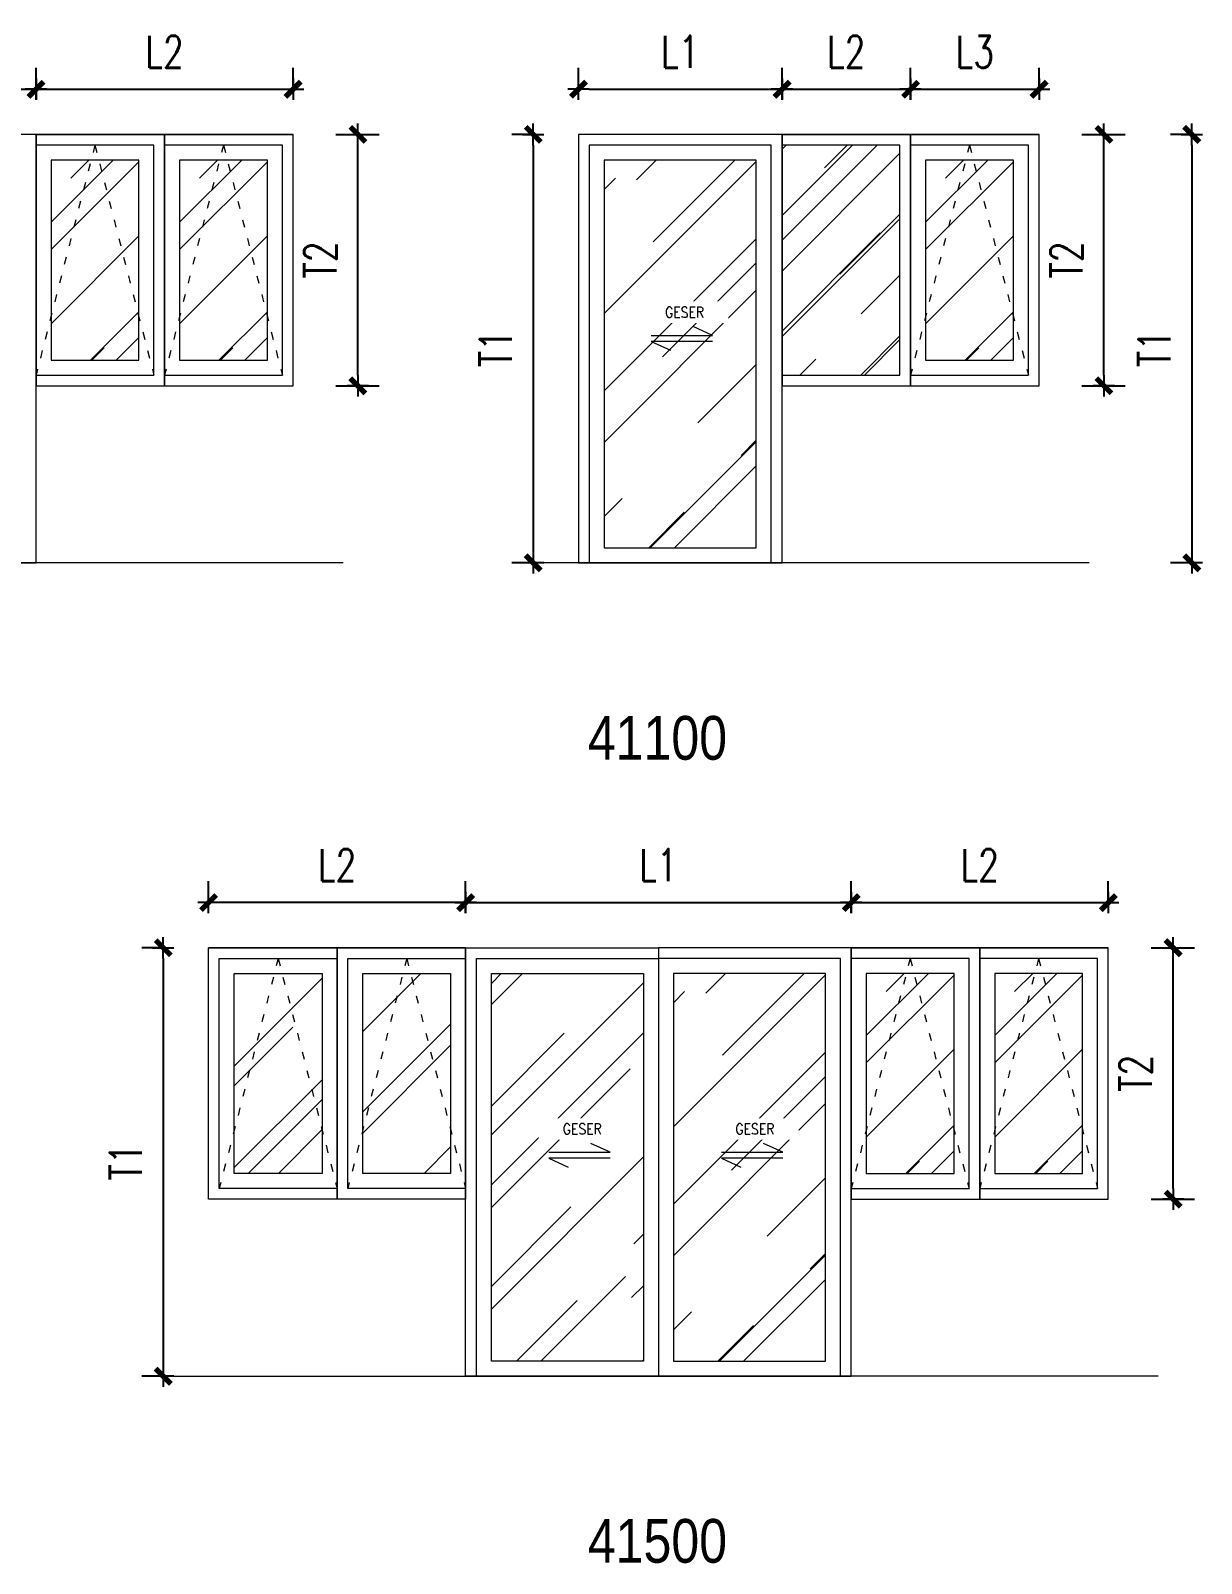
# Model space of a CAD drawing. Header units: centimetres. Extents: x 241563 to 294181, y -34797 to 61752.
# Drawn here: x 253467 to 258932, y -25203 to -18049 of the extents above; entities that cross this region are included whole.
import ezdxf

# ---------------------------------------------------------------- set-up
doc = ezdxf.new("R2010")
doc.units = ezdxf.units.CM
doc.header["$MEASUREMENT"] = 0
doc.linetypes.add('ACAD_ISO03W100', pattern=[30, 12, -18])
doc.layers.add('0.00', color=130, linetype='Continuous', lineweight=0)
doc.layers.add('0.09', color=30, linetype='Continuous', lineweight=9)
doc.styles.add('51DIM', font='SIMPLEX.shx', dxfattribs={"width": 0.85})
doc.styles.add('ISO', font='ARIALN.TTF')
doc.styles.add('TEXT', font='simplex.shx', dxfattribs={"width": 0.75})
doc.dimstyles.new('D100B', dxfattribs={"dimscale": 100, "dimtxt": 1.5, "dimasz": 0.5, "dimexe": 1, "dimexo": 2, "dimgap": 1, "dimtad": 1, "dimdec": 0, "dimzin": 0, "dimdsep": 46, "dimtxsty": 'TEXT', "dimblk1": 'tick', "dimblk2": 'tick', "dimsah": 1, "dimcen": 0, "dimclre": 15, "dimadec": 0, "dimazin": 0, "dimtfac": 1, "dimtdec": 0, "dimtix": 1, "dimtmove": 2, "dimatfit": 3, "dimldrblk": 'tick', "dimfxl": 1, "dimtolj": 1, "dimtzin": 0, "dimarcsym": 0})
pattern_1 = [(45, (2066.2, -41287.47), (424.2641, 1131.37085), [7500, -1000, 2500, -500]), (45, (2359.66, -40640.5), (-823.7794, 116.6726), [1500, -165, 3000, -375]), (45, (1942.46, -40810.18), (1601.59686, 2075.3584), [4000, -700, 2000, -500])]
pattern_2 = [(45, (2666.2, -41287.47), (424.2641, 1131.37085), [7500, -1000, 2500, -500]), (45, (2959.66, -40640.5), (-823.7794, 116.6726), [1500, -165, 3000, -375]), (45, (2542.46, -40810.18), (1601.59686, 2075.3584), [4000, -700, 2000, -500])]

# ---------------------------------------------------------------- blocks, each defined once
blk = doc.blocks.new('tick')
for p, q in [((-1, 0), (1, 0)), ((0, 1), (0, -1))]:
    blk.add_line(p, q)
at = {"const_width": 0.5}
blk.add_lwpolyline([(-0.71, -0.71), (0.71, 0.71)], dxfattribs=at)
blk = doc.blocks.new('*D414')
at = {"color": 15, "linetype": 'Continuous', "lineweight": -2, "ltscale": 2, "transparency": 16777216}
for p, q in [((252541.8, -18333.1), (252541.8, -18222.4)), ((253491.8, -18333.1), (253491.8, -18222.4))]:
    blk.add_line(p, q, dxfattribs=at)
at = {"color": 0, "linetype": 'Continuous', "lineweight": -2, "ltscale": 2, "transparency": 16777216}
blk.add_line((252591.8, -18322.4), (253441.8, -18322.4), dxfattribs=at)
at = {"layer": 'Defpoints', "color": 0, "linetype": 'Continuous', "ltscale": 2, "transparency": 16777216}
for p in [(253491.8, -18322.4), (252541.8, -18533.1), (253491.8, -18533.1)]:
    blk.add_point(p, dxfattribs=at)
at = {"color": 0, "linetype": 'Continuous', "lineweight": -2, "ltscale": 2, "transparency": 16777216, "xscale": 50, "yscale": 50, "zscale": 50, "rotation": 180}
blk.add_blockref('tick', (252541.8, -18322.4), dxfattribs=at)
at = {"color": 0, "linetype": 'Continuous', "lineweight": -2, "ltscale": 2, "transparency": 16777216, "xscale": 50, "yscale": 50, "zscale": 50}
blk.add_blockref('tick', (253491.8, -18322.4), dxfattribs=at)
at = {"color": 0, "linetype": 'Continuous', "ltscale": 2, "transparency": 16777216, "insert": (253016.8, -18147.4), "char_height": 150, "attachment_point": 5, "style": 'TEXT'}
blk.add_mtext('\\A1;L1', dxfattribs=at)
blk = doc.blocks.new('*D415')
at = {"color": 15, "linetype": 'Continuous', "lineweight": -2, "ltscale": 2, "transparency": 16777216}
for p, q in [((253491.8, -18333.1), (253491.8, -18222.4)), ((254691.8, -18333.1), (254691.8, -18222.4))]:
    blk.add_line(p, q, dxfattribs=at)
at = {"color": 0, "linetype": 'Continuous', "lineweight": -2, "ltscale": 2, "transparency": 16777216}
blk.add_line((253541.8, -18322.4), (254641.8, -18322.4), dxfattribs=at)
at = {"layer": 'Defpoints', "color": 0, "linetype": 'Continuous', "ltscale": 2, "transparency": 16777216}
for p in [(254691.8, -18322.4), (253491.8, -18533.1), (254691.8, -18533.1)]:
    blk.add_point(p, dxfattribs=at)
at = {"color": 0, "linetype": 'Continuous', "lineweight": -2, "ltscale": 2, "transparency": 16777216, "xscale": 50, "yscale": 50, "zscale": 50, "rotation": 180}
blk.add_blockref('tick', (253491.8, -18322.4), dxfattribs=at)
at = {"color": 0, "linetype": 'Continuous', "lineweight": -2, "ltscale": 2, "transparency": 16777216, "xscale": 50, "yscale": 50, "zscale": 50}
blk.add_blockref('tick', (254691.8, -18322.4), dxfattribs=at)
at = {"color": 0, "linetype": 'Continuous', "ltscale": 2, "transparency": 16777216, "insert": (254091.8, -18147.4), "char_height": 150, "attachment_point": 5, "style": 'TEXT'}
blk.add_mtext('\\A1;L2', dxfattribs=at)
blk = doc.blocks.new('*D417')
at = {"color": 15, "linetype": 'Continuous', "lineweight": -2, "ltscale": 2, "transparency": 16777216}
for p, q in [((254891.8, -18533.1), (255094.3, -18533.1)), ((254891.8, -19706.5), (255094.3, -19706.5))]:
    blk.add_line(p, q, dxfattribs=at)
at = {"color": 0, "linetype": 'Continuous', "lineweight": -2, "ltscale": 2, "transparency": 16777216}
blk.add_line((254994.3, -19656.5), (254994.3, -18583.1), dxfattribs=at)
at = {"layer": 'Defpoints', "color": 0, "linetype": 'Continuous', "ltscale": 2, "transparency": 16777216}
for p in [(254691.8, -18533.1), (254994.3, -18533.1), (254691.8, -19706.5)]:
    blk.add_point(p, dxfattribs=at)
at = {"color": 0, "linetype": 'Continuous', "lineweight": -2, "ltscale": 2, "transparency": 16777216, "xscale": 50, "yscale": 50, "zscale": 50}
for p, rotation in [((254994.3, -18533.1), 90), ((254994.3, -19706.5), 270)]:
    blk.add_blockref('tick', p, dxfattribs=dict(at, rotation=rotation))
at = {"color": 0, "linetype": 'Continuous', "ltscale": 2, "transparency": 16777216, "insert": (254819.3, -19119.8), "char_height": 150, "attachment_point": 5, "rotation": 90, "style": 'TEXT'}
blk.add_mtext('\\A1;T2', dxfattribs=at)
blk = doc.blocks.new('*D418')
at = {"color": 15, "linetype": 'Continuous', "lineweight": -2, "ltscale": 2, "transparency": 16777216}
for p, q in [((256024.4, -18333.1), (256024.4, -18222.4)), ((256974.4, -18333.1), (256974.4, -18222.4))]:
    blk.add_line(p, q, dxfattribs=at)
at = {"color": 0, "linetype": 'Continuous', "lineweight": -2, "ltscale": 2, "transparency": 16777216}
blk.add_line((256074.4, -18322.4), (256924.4, -18322.4), dxfattribs=at)
at = {"layer": 'Defpoints', "color": 0, "linetype": 'Continuous', "ltscale": 2, "transparency": 16777216}
for p in [(256974.4, -18322.4), (256024.4, -18533.1), (256974.4, -18533.1)]:
    blk.add_point(p, dxfattribs=at)
at = {"color": 0, "linetype": 'Continuous', "lineweight": -2, "ltscale": 2, "transparency": 16777216, "xscale": 50, "yscale": 50, "zscale": 50, "rotation": 180}
blk.add_blockref('tick', (256024.4, -18322.4), dxfattribs=at)
at = {"color": 0, "linetype": 'Continuous', "lineweight": -2, "ltscale": 2, "transparency": 16777216, "xscale": 50, "yscale": 50, "zscale": 50}
blk.add_blockref('tick', (256974.4, -18322.4), dxfattribs=at)
at = {"color": 0, "linetype": 'Continuous', "ltscale": 2, "transparency": 16777216, "insert": (256499.4, -18147.4), "char_height": 150, "attachment_point": 5, "style": 'TEXT'}
blk.add_mtext('\\A1;L1', dxfattribs=at)
blk = doc.blocks.new('*D419')
at = {"color": 15, "linetype": 'Continuous', "lineweight": -2, "ltscale": 2, "transparency": 16777216}
for p, q in [((256974.4, -18333.1), (256974.4, -18222.4)), ((257574.4, -18333.1), (257574.4, -18222.4))]:
    blk.add_line(p, q, dxfattribs=at)
at = {"color": 0, "linetype": 'Continuous', "lineweight": -2, "ltscale": 2, "transparency": 16777216}
blk.add_line((257024.4, -18322.4), (257524.4, -18322.4), dxfattribs=at)
at = {"layer": 'Defpoints', "color": 0, "linetype": 'Continuous', "ltscale": 2, "transparency": 16777216}
for p in [(257574.4, -18322.4), (256974.4, -18533.1), (257574.4, -18533.1)]:
    blk.add_point(p, dxfattribs=at)
at = {"color": 0, "linetype": 'Continuous', "lineweight": -2, "ltscale": 2, "transparency": 16777216, "xscale": 50, "yscale": 50, "zscale": 50, "rotation": 180}
blk.add_blockref('tick', (256974.4, -18322.4), dxfattribs=at)
at = {"color": 0, "linetype": 'Continuous', "lineweight": -2, "ltscale": 2, "transparency": 16777216, "xscale": 50, "yscale": 50, "zscale": 50}
blk.add_blockref('tick', (257574.4, -18322.4), dxfattribs=at)
at = {"color": 0, "linetype": 'Continuous', "ltscale": 2, "transparency": 16777216, "insert": (257274.4, -18147.4), "char_height": 150, "attachment_point": 5, "style": 'TEXT'}
blk.add_mtext('\\A1;L2', dxfattribs=at)
blk = doc.blocks.new('*D420')
at = {"color": 15, "linetype": 'Continuous', "lineweight": -2, "ltscale": 2, "transparency": 16777216}
for p, q in [((257574.4, -18333.1), (257574.4, -18222.4)), ((258174.4, -18333.1), (258174.4, -18222.4))]:
    blk.add_line(p, q, dxfattribs=at)
at = {"color": 0, "linetype": 'Continuous', "lineweight": -2, "ltscale": 2, "transparency": 16777216}
blk.add_line((257624.4, -18322.4), (258124.4, -18322.4), dxfattribs=at)
at = {"layer": 'Defpoints', "color": 0, "linetype": 'Continuous', "ltscale": 2, "transparency": 16777216}
for p in [(258174.4, -18322.4), (257574.4, -18533.1), (258174.4, -18533.1)]:
    blk.add_point(p, dxfattribs=at)
at = {"color": 0, "linetype": 'Continuous', "lineweight": -2, "ltscale": 2, "transparency": 16777216, "xscale": 50, "yscale": 50, "zscale": 50, "rotation": 180}
blk.add_blockref('tick', (257574.4, -18322.4), dxfattribs=at)
at = {"color": 0, "linetype": 'Continuous', "lineweight": -2, "ltscale": 2, "transparency": 16777216, "xscale": 50, "yscale": 50, "zscale": 50}
blk.add_blockref('tick', (258174.4, -18322.4), dxfattribs=at)
at = {"color": 0, "linetype": 'Continuous', "ltscale": 2, "transparency": 16777216, "insert": (257874.4, -18147.4), "char_height": 150, "attachment_point": 5, "style": 'TEXT'}
blk.add_mtext('\\A1;L3', dxfattribs=at)
blk = doc.blocks.new('*D421')
at = {"color": 15, "linetype": 'Continuous', "lineweight": -2, "ltscale": 2, "transparency": 16777216}
for p, q in [((255824.4, -18533.1), (255712.7, -18533.1)), ((255824.4, -20533.1), (255712.7, -20533.1))]:
    blk.add_line(p, q, dxfattribs=at)
at = {"color": 0, "linetype": 'Continuous', "lineweight": -2, "ltscale": 2, "transparency": 16777216}
blk.add_line((255812.7, -18583.1), (255812.7, -20483.1), dxfattribs=at)
at = {"layer": 'Defpoints', "color": 0, "linetype": 'Continuous', "ltscale": 2, "transparency": 16777216}
for p in [(256024.4, -18533.1), (255812.7, -20533.1), (256024.4, -20533.1)]:
    blk.add_point(p, dxfattribs=at)
at = {"color": 0, "linetype": 'Continuous', "lineweight": -2, "ltscale": 2, "transparency": 16777216, "xscale": 50, "yscale": 50, "zscale": 50}
for p, rotation in [((255812.7, -18533.1), 90), ((255812.7, -20533.1), 270)]:
    blk.add_blockref('tick', p, dxfattribs=dict(at, rotation=rotation))
at = {"color": 0, "linetype": 'Continuous', "ltscale": 2, "transparency": 16777216, "insert": (255637.7, -19533.1), "char_height": 150, "attachment_point": 5, "rotation": 90, "style": 'TEXT'}
blk.add_mtext('\\A1;T1', dxfattribs=at)
blk = doc.blocks.new('*D422')
at = {"color": 15, "linetype": 'Continuous', "lineweight": -2, "ltscale": 2, "transparency": 16777216}
for p, q in [((258374.4, -18533.1), (258577, -18533.1)), ((258374.4, -19706.5), (258577, -19706.5))]:
    blk.add_line(p, q, dxfattribs=at)
at = {"color": 0, "linetype": 'Continuous', "lineweight": -2, "ltscale": 2, "transparency": 16777216}
blk.add_line((258477, -19656.5), (258477, -18583.1), dxfattribs=at)
at = {"layer": 'Defpoints', "color": 0, "linetype": 'Continuous', "ltscale": 2, "transparency": 16777216}
for p in [(258174.4, -18533.1), (258477, -18533.1), (258174.4, -19706.5)]:
    blk.add_point(p, dxfattribs=at)
at = {"color": 0, "linetype": 'Continuous', "lineweight": -2, "ltscale": 2, "transparency": 16777216, "xscale": 50, "yscale": 50, "zscale": 50}
for p, rotation in [((258477, -18533.1), 90), ((258477, -19706.5), 270)]:
    blk.add_blockref('tick', p, dxfattribs=dict(at, rotation=rotation))
at = {"color": 0, "linetype": 'Continuous', "ltscale": 2, "transparency": 16777216, "insert": (258302, -19119.8), "char_height": 150, "attachment_point": 5, "rotation": 90, "style": 'TEXT'}
blk.add_mtext('\\A1;T2', dxfattribs=at)
blk = doc.blocks.new('*D427')
at = {"color": 15, "linetype": 'Continuous', "lineweight": -2, "ltscale": 2, "transparency": 16777216}
for p, q in [((258898.8, -18533.1), (258787.1, -18533.1)), ((258898.8, -20533.1), (258787.1, -20533.1))]:
    blk.add_line(p, q, dxfattribs=at)
at = {"color": 0, "linetype": 'Continuous', "lineweight": -2, "ltscale": 2, "transparency": 16777216}
blk.add_line((258887.1, -18583.1), (258887.1, -20483.1), dxfattribs=at)
at = {"layer": 'Defpoints', "color": 0, "linetype": 'Continuous', "ltscale": 2, "transparency": 16777216}
for p in [(259098.8, -18533.1), (258887.1, -20533.1), (259098.8, -20533.1)]:
    blk.add_point(p, dxfattribs=at)
at = {"color": 0, "linetype": 'Continuous', "lineweight": -2, "ltscale": 2, "transparency": 16777216, "xscale": 50, "yscale": 50, "zscale": 50}
for p, rotation in [((258887.1, -18533.1), 90), ((258887.1, -20533.1), 270)]:
    blk.add_blockref('tick', p, dxfattribs=dict(at, rotation=rotation))
at = {"color": 0, "linetype": 'Continuous', "ltscale": 2, "transparency": 16777216, "insert": (258712.1, -19533.1), "char_height": 150, "attachment_point": 5, "rotation": 90, "style": 'TEXT'}
blk.add_mtext('\\A1;T1', dxfattribs=at)
blk = doc.blocks.new('*D457')
at = {"color": 15, "linetype": 'Continuous', "lineweight": -2, "ltscale": 2, "transparency": 16777216}
for p, q in [((255497.4, -22129.4), (255497.4, -22018.8)), ((257297.4, -22129.4), (257297.4, -22018.8))]:
    blk.add_line(p, q, dxfattribs=at)
at = {"color": 0, "linetype": 'Continuous', "lineweight": -2, "ltscale": 2, "transparency": 16777216}
blk.add_line((255547.4, -22118.8), (257247.4, -22118.8), dxfattribs=at)
at = {"layer": 'Defpoints', "color": 0, "linetype": 'Continuous', "ltscale": 2, "transparency": 16777216}
for p in [(257297.4, -22118.8), (255497.4, -22329.4), (257297.4, -22329.4)]:
    blk.add_point(p, dxfattribs=at)
at = {"color": 0, "linetype": 'Continuous', "lineweight": -2, "ltscale": 2, "transparency": 16777216, "xscale": 50, "yscale": 50, "zscale": 50, "rotation": 180}
blk.add_blockref('tick', (255497.4, -22118.8), dxfattribs=at)
at = {"color": 0, "linetype": 'Continuous', "lineweight": -2, "ltscale": 2, "transparency": 16777216, "xscale": 50, "yscale": 50, "zscale": 50}
blk.add_blockref('tick', (257297.4, -22118.8), dxfattribs=at)
at = {"color": 0, "linetype": 'Continuous', "ltscale": 2, "transparency": 16777216, "insert": (256397.4, -21943.8), "char_height": 150, "attachment_point": 5, "style": 'TEXT'}
blk.add_mtext('\\A1;L1', dxfattribs=at)
blk = doc.blocks.new('*D458')
at = {"color": 15, "linetype": 'Continuous', "lineweight": -2, "ltscale": 2, "transparency": 16777216}
for p, q in [((257297.4, -22129.4), (257297.4, -22018.8)), ((258497.4, -22129.4), (258497.4, -22018.8))]:
    blk.add_line(p, q, dxfattribs=at)
at = {"color": 0, "linetype": 'Continuous', "lineweight": -2, "ltscale": 2, "transparency": 16777216}
blk.add_line((257347.4, -22118.8), (258447.4, -22118.8), dxfattribs=at)
at = {"layer": 'Defpoints', "color": 0, "linetype": 'Continuous', "ltscale": 2, "transparency": 16777216}
for p in [(258497.4, -22118.8), (257297.4, -22329.4), (258497.4, -22329.4)]:
    blk.add_point(p, dxfattribs=at)
at = {"color": 0, "linetype": 'Continuous', "lineweight": -2, "ltscale": 2, "transparency": 16777216, "xscale": 50, "yscale": 50, "zscale": 50, "rotation": 180}
blk.add_blockref('tick', (257297.4, -22118.8), dxfattribs=at)
at = {"color": 0, "linetype": 'Continuous', "lineweight": -2, "ltscale": 2, "transparency": 16777216, "xscale": 50, "yscale": 50, "zscale": 50}
blk.add_blockref('tick', (258497.4, -22118.8), dxfattribs=at)
at = {"color": 0, "linetype": 'Continuous', "ltscale": 2, "transparency": 16777216, "insert": (257897.4, -21943.8), "char_height": 150, "attachment_point": 5, "style": 'TEXT'}
blk.add_mtext('\\A1;L2', dxfattribs=at)
blk = doc.blocks.new('*D459')
at = {"color": 15, "linetype": 'Continuous', "lineweight": -2, "ltscale": 2, "transparency": 16777216}
for p, q in [((254297.4, -22129.4), (254297.4, -22018.8)), ((255497.4, -22129.4), (255497.4, -22018.8))]:
    blk.add_line(p, q, dxfattribs=at)
at = {"color": 0, "linetype": 'Continuous', "lineweight": -2, "ltscale": 2, "transparency": 16777216}
blk.add_line((255447.4, -22118.8), (254347.4, -22118.8), dxfattribs=at)
at = {"layer": 'Defpoints', "color": 0, "linetype": 'Continuous', "ltscale": 2, "transparency": 16777216}
for p in [(254297.4, -22118.8), (254297.4, -22329.4), (255497.4, -22329.4)]:
    blk.add_point(p, dxfattribs=at)
at = {"color": 0, "linetype": 'Continuous', "lineweight": -2, "ltscale": 2, "transparency": 16777216, "xscale": 50, "yscale": 50, "zscale": 50, "rotation": 180}
blk.add_blockref('tick', (254297.4, -22118.8), dxfattribs=at)
at = {"color": 0, "linetype": 'Continuous', "lineweight": -2, "ltscale": 2, "transparency": 16777216, "xscale": 50, "yscale": 50, "zscale": 50}
blk.add_blockref('tick', (255497.4, -22118.8), dxfattribs=at)
at = {"color": 0, "linetype": 'Continuous', "ltscale": 2, "transparency": 16777216, "insert": (254897.4, -21943.8), "char_height": 150, "attachment_point": 5, "style": 'TEXT'}
blk.add_mtext('\\A1;L2', dxfattribs=at)
blk = doc.blocks.new('*D460')
at = {"color": 15, "linetype": 'Continuous', "lineweight": -2, "ltscale": 2, "transparency": 16777216}
for p, q in [((254097.4, -22329.4), (253985.8, -22329.4)), ((254097.4, -24329.4), (253985.8, -24329.4))]:
    blk.add_line(p, q, dxfattribs=at)
at = {"color": 0, "linetype": 'Continuous', "lineweight": -2, "ltscale": 2, "transparency": 16777216}
blk.add_line((254085.8, -22379.4), (254085.8, -24279.4), dxfattribs=at)
at = {"layer": 'Defpoints', "color": 0, "linetype": 'Continuous', "ltscale": 2, "transparency": 16777216}
for p in [(254297.4, -22329.4), (254085.8, -24329.4), (254297.4, -24329.4)]:
    blk.add_point(p, dxfattribs=at)
at = {"color": 0, "linetype": 'Continuous', "lineweight": -2, "ltscale": 2, "transparency": 16777216, "xscale": 50, "yscale": 50, "zscale": 50}
for p, rotation in [((254085.8, -22329.4), 90), ((254085.8, -24329.4), 270)]:
    blk.add_blockref('tick', p, dxfattribs=dict(at, rotation=rotation))
at = {"color": 0, "linetype": 'Continuous', "ltscale": 2, "transparency": 16777216, "insert": (253910.8, -23329.4), "char_height": 150, "attachment_point": 5, "rotation": 90, "style": 'TEXT'}
blk.add_mtext('\\A1;T1', dxfattribs=at)
blk = doc.blocks.new('*D461')
at = {"color": 15, "linetype": 'Continuous', "lineweight": -2, "ltscale": 2, "transparency": 16777216}
for p, q in [((258697.4, -22329.4), (258900, -22329.4)), ((258697.4, -23502.8), (258900, -23502.8))]:
    blk.add_line(p, q, dxfattribs=at)
at = {"color": 0, "linetype": 'Continuous', "lineweight": -2, "ltscale": 2, "transparency": 16777216}
blk.add_line((258800, -23452.8), (258800, -22379.4), dxfattribs=at)
at = {"layer": 'Defpoints', "color": 0, "linetype": 'Continuous', "ltscale": 2, "transparency": 16777216}
for p in [(258497.4, -22329.4), (258800, -22329.4), (258497.4, -23502.8)]:
    blk.add_point(p, dxfattribs=at)
at = {"color": 0, "linetype": 'Continuous', "lineweight": -2, "ltscale": 2, "transparency": 16777216, "xscale": 50, "yscale": 50, "zscale": 50}
for p, rotation in [((258800, -22329.4), 90), ((258800, -23502.8), 270)]:
    blk.add_blockref('tick', p, dxfattribs=dict(at, rotation=rotation))
at = {"color": 0, "linetype": 'Continuous', "ltscale": 2, "transparency": 16777216, "insert": (258625, -22916.1), "char_height": 150, "attachment_point": 5, "rotation": 90, "style": 'TEXT'}
blk.add_mtext('\\A1;T2', dxfattribs=at)

msp = doc.modelspace()

# ---------------------------------------------------------------- hatches: boundary and pattern name
at = {"layer": '0.00', "linetype": 'ACAD_ISO03W100', "ltscale": 3, "true_color": 0xf8d731}
h = msp.add_hatch(dxfattribs=at)
h.set_pattern_fill('AR-RROOF', color=40, scale=300, angle=45)
h.set_pattern_definition([(45, (-4593.2, -37491.12), (254.55844, 678.8225), [4500, -600, 1500, -300]), (45, (-4417.14, -37102.9), (-494.26764, 70.0036), [900, -99, 1800, -225]), (45, (-4667.46, -37204.74), (960.95812, 1245.21504), [2400, -420, 1200, -300])])
h.paths.add_polyline_path([(257524.4, -18583.1), (256974.4, -18583.1), (256974.4, -19656.5), (257524.4, -19656.5)])
at = {"layer": '0.00', "linetype": 'Continuous', "ltscale": 2}
h = msp.add_hatch(dxfattribs=at)
h.set_pattern_fill('AR-RROOF', color=4, scale=500, angle=45)
h.set_pattern_definition([(45, (-1739.46, -37491.1), (424.2641, 1131.37085), [7500, -1000, 2500, -500]), (45, (-1446, -36844.1), (-823.7794, 116.6726), [1500, -165, 3000, -375]), (45, (-1863.2, -37013.82), (1601.59686, 2075.3584), [4000, -700, 2000, -500])])
h.paths.add_polyline_path([(253971.8, -18653.1), (253561.8, -18653.1), (253561.8, -19586.5), (253971.8, -19586.5)])
h = msp.add_hatch(dxfattribs=at)
h.set_pattern_fill('AR-RROOF', color=4, scale=500, angle=45)
h.set_pattern_definition([(45, (-1139.46, -37491.1), (424.2641, 1131.37085), [7500, -1000, 2500, -500]), (45, (-846, -36844.1), (-823.7794, 116.6726), [1500, -165, 3000, -375]), (45, (-1263.2, -37013.82), (1601.59686, 2075.3584), [4000, -700, 2000, -500])])
h.paths.add_polyline_path([(254571.8, -18653.1), (254161.8, -18653.1), (254161.8, -19586.5), (254571.8, -19586.5)])
h = msp.add_hatch(dxfattribs=at)
h.set_pattern_fill('AR-RROOF', color=4, scale=500, angle=45)
h.set_pattern_definition([(45, (1743.16, -37491.1), (424.2641, 1131.37085), [7500, -1000, 2500, -500]), (45, (2036.6, -36844.1), (-823.7794, 116.6726), [1500, -165, 3000, -375]), (45, (1619.4, -37013.82), (1601.59686, 2075.3584), [4000, -700, 2000, -500])])
h.paths.add_polyline_path([(256144.4, -20463.1), (256854.4, -20463.1), (256854.4, -18653.1), (256144.4, -18653.1)])
h = msp.add_hatch(dxfattribs=at)
h.set_pattern_fill('AR-RROOF', color=4, scale=500, angle=45)
h.set_pattern_definition([(45, (2343.16, -37491.1), (424.2641, 1131.37085), [7500, -1000, 2500, -500]), (45, (2636.6, -36844.1), (-823.7794, 116.6726), [1500, -165, 3000, -375]), (45, (2219.4, -37013.82), (1601.59686, 2075.3584), [4000, -700, 2000, -500])])
h.paths.add_polyline_path([(258054.4, -18653.1), (257644.4, -18653.1), (257644.4, -19586.5), (258054.4, -19586.5)])
h = msp.add_hatch(dxfattribs=at)
h.set_pattern_fill('AR-RROOF', color=4, scale=500, angle=45)
h.set_pattern_definition(pattern_2)
h.paths.add_polyline_path([(254417.4, -22449.4), (254827.4, -22449.4), (254827.4, -23382.8), (254417.4, -23382.8)])
h = msp.add_hatch(dxfattribs=at)
h.set_pattern_fill('AR-RROOF', color=4, scale=500, angle=45)
h.set_pattern_definition(pattern_1)
h.paths.add_polyline_path([(255017.4, -22449.4), (255427.4, -22449.4), (255427.4, -23382.8), (255017.4, -23382.8)])
h = msp.add_hatch(dxfattribs=at)
h.set_pattern_fill('AR-RROOF', color=4, scale=500, angle=45)
h.set_pattern_definition(pattern_1)
h.paths.add_polyline_path([(256327.4, -24259.4), (255617.4, -24259.4), (255617.4, -22449.4), (256327.4, -22449.4)])
h = msp.add_hatch(dxfattribs=at)
h.set_pattern_fill('AR-RROOF', color=4, scale=500, angle=45)
h.set_pattern_definition(pattern_1)
h.paths.add_polyline_path([(256467.4, -24259.4), (257177.4, -24259.4), (257177.4, -22449.4), (256467.4, -22449.4)])
h = msp.add_hatch(dxfattribs=at)
h.set_pattern_fill('AR-RROOF', color=4, scale=500, angle=45)
h.set_pattern_definition(pattern_1)
h.paths.add_polyline_path([(257777.4, -22449.4), (257367.4, -22449.4), (257367.4, -23382.8), (257777.4, -23382.8)])
h = msp.add_hatch(dxfattribs=at)
h.set_pattern_fill('AR-RROOF', color=4, scale=500, angle=45)
h.set_pattern_definition(pattern_2)
h.paths.add_polyline_path([(258377.4, -22449.4), (257967.4, -22449.4), (257967.4, -23382.8), (258377.4, -23382.8)])

# ---------------------------------------------------------------- linework, layer by layer
at = {"layer": '0.00', "color": 40, "linetype": 'Continuous', "ltscale": 2, "true_color": 0xf8d731}
for p, q in [((253491.8, -18533.1), (254091.8, -18533.1)), ((254091.8, -18533.1), (254691.8, -18533.1)), ((256974.4, -18533.1), (257574.4, -18533.1)), ((257574.4, -18533.1), (258174.4, -18533.1)), ((254897.4, -22329.4), (254297.4, -22329.4)), ((255497.4, -22329.4), (254897.4, -22329.4)), ((257297.4, -22329.4), (257897.4, -22329.4)), ((257897.4, -22329.4), (258497.4, -22329.4))]:
    msp.add_line(p, q, dxfattribs=at)
at = {"layer": '0.00', "color": 40, "linetype": 'Continuous', "ltscale": 0.5, "true_color": 0xf8d731}
for p, q in [((254925, -20533.1), (252290, -20533.1)), ((258407.6, -20533.1), (255772.6, -20533.1)), ((254064.3, -24329.4), (256699.2, -24329.4)), ((258730.6, -24329.4), (256095.7, -24329.4))]:
    msp.add_line(p, q, dxfattribs=at)
for points in [[(252541.8, -20533.1), (253491.8, -20533.1), (253491.8, -18533.1), (252541.8, -18533.1)], [(256024.4, -20533.1), (256974.4, -20533.1), (256974.4, -18533.1), (256024.4, -18533.1)], [(256074.4, -20533.1), (256924.4, -20533.1), (256924.4, -18583.1), (256074.4, -18583.1)], [(256144.4, -20463.1), (256854.4, -20463.1), (256854.4, -18653.1), (256144.4, -18653.1)], [(256397.4, -24329.4), (255497.4, -24329.4), (255497.4, -22329.4), (256397.4, -22329.4)], [(256397.4, -24329.4), (255547.4, -24329.4), (255547.4, -22379.4), (256397.4, -22379.4)], [(256397.4, -24329.4), (257297.4, -24329.4), (257297.4, -22329.4), (256397.4, -22329.4)], [(256397.4, -24329.4), (257247.4, -24329.4), (257247.4, -22379.4), (256397.4, -22379.4)], [(256327.4, -24259.4), (255617.4, -24259.4), (255617.4, -22449.4), (256327.4, -22449.4)], [(256467.4, -24259.4), (257177.4, -24259.4), (257177.4, -22449.4), (256467.4, -22449.4)]]:
    msp.add_lwpolyline(points, close=True, dxfattribs=at)
at = {"layer": '0.00', "color": 40, "linetype": 'Continuous', "ltscale": 2, "true_color": 0xf8d731}
for points in [[(254091.8, -18533.1), (253491.8, -18533.1), (253491.8, -19706.5), (254091.8, -19706.5)], [(254041.8, -18583.1), (253491.8, -18583.1), (253491.8, -19656.5), (254041.8, -19656.5)], [(254691.8, -18533.1), (254091.8, -18533.1), (254091.8, -19706.5), (254691.8, -19706.5)], [(254641.8, -18583.1), (254091.8, -18583.1), (254091.8, -19656.5), (254641.8, -19656.5)], [(257574.4, -18533.1), (256974.4, -18533.1), (256974.4, -19706.5), (257574.4, -19706.5)], [(257524.4, -18583.1), (256974.4, -18583.1), (256974.4, -19656.5), (257524.4, -19656.5)], [(258174.4, -18533.1), (257574.4, -18533.1), (257574.4, -19706.5), (258174.4, -19706.5)], [(258124.4, -18583.1), (257574.4, -18583.1), (257574.4, -19656.5), (258124.4, -19656.5)], [(253971.8, -18653.1), (253561.8, -18653.1), (253561.8, -19586.5), (253971.8, -19586.5)], [(254571.8, -18653.1), (254161.8, -18653.1), (254161.8, -19586.5), (254571.8, -19586.5)], [(258054.4, -18653.1), (257644.4, -18653.1), (257644.4, -19586.5), (258054.4, -19586.5)], [(254297.4, -22329.4), (254897.4, -22329.4), (254897.4, -23502.8), (254297.4, -23502.8)], [(254347.4, -22379.4), (254897.4, -22379.4), (254897.4, -23452.8), (254347.4, -23452.8)], [(254897.4, -22329.4), (255497.4, -22329.4), (255497.4, -23502.8), (254897.4, -23502.8)], [(254947.4, -22379.4), (255497.4, -22379.4), (255497.4, -23452.8), (254947.4, -23452.8)], [(257897.4, -22329.4), (257297.4, -22329.4), (257297.4, -23502.8), (257897.4, -23502.8)], [(257847.4, -22379.4), (257297.4, -22379.4), (257297.4, -23452.8), (257847.4, -23452.8)], [(258497.4, -22329.4), (257897.4, -22329.4), (257897.4, -23502.8), (258497.4, -23502.8)], [(258447.4, -22379.4), (257897.4, -22379.4), (257897.4, -23452.8), (258447.4, -23452.8)], [(254417.4, -22449.4), (254827.4, -22449.4), (254827.4, -23382.8), (254417.4, -23382.8)], [(255017.4, -22449.4), (255427.4, -22449.4), (255427.4, -23382.8), (255017.4, -23382.8)], [(257777.4, -22449.4), (257367.4, -22449.4), (257367.4, -23382.8), (257777.4, -23382.8)], [(258377.4, -22449.4), (257967.4, -22449.4), (257967.4, -23382.8), (258377.4, -23382.8)]]:
    msp.add_lwpolyline(points, close=True, dxfattribs=at)
at = {"layer": '0.00', "color": 40, "linetype": 'ACAD_ISO03W100', "ltscale": 3, "true_color": 0xf8d731}
for points in [[(253766.8, -18583.1), (253491.8, -19656.5)], [(253766.8, -18583.1), (254041.8, -19656.5)], [(254366.8, -18583.1), (254091.8, -19656.5)], [(254366.8, -18583.1), (254641.8, -19656.5)], [(257849.4, -18583.1), (257574.4, -19656.5)], [(257849.4, -18583.1), (258124.4, -19656.5)], [(254622.4, -22379.4), (254347.4, -23452.8)], [(254622.4, -22379.4), (254897.4, -23452.8)], [(255222.4, -22379.4), (254947.4, -23452.8)], [(255222.4, -22379.4), (255497.4, -23452.8)], [(257572.4, -22379.4), (257297.4, -23452.8)], [(257572.4, -22379.4), (257847.4, -23452.8)], [(258172.4, -22379.4), (257897.4, -23452.8)], [(258172.4, -22379.4), (258447.4, -23452.8)]]:
    msp.add_lwpolyline(points, dxfattribs=at)
at = {"layer": '0.00', "color": 40, "linetype": 'Continuous', "ltscale": 2, "true_color": 0xf8d731}
for points in [[(256650, -19500.2), (256362.9, -19500.2), (256453.1, -19540.8)], [(256172.6, -23312.3), (255885.5, -23312.3), (255975.7, -23353)], [(256978.4, -23312.3), (256691.3, -23312.3), (256781.5, -23353)]]:
    msp.add_lwpolyline(points, dxfattribs=at)

# ---------------------------------------------------------------- texts
at = {"layer": '0.00', "color": 40, "linetype": 'Continuous', "ltscale": 2, "true_color": 0xf8d731, "char_height": 204.1, "width": 604.134, "attachment_point": 1, "style": 'ISO'}
for s, insert in [('41100', (256067.7, -21247.7)), ('41500', (256067.7, -24995.8))]:
    msp.add_mtext(s, dxfattribs=dict(at, insert=insert))

# ---------------------------------------------------------------- dimensions: what is measured, and where the dimension line sits
at = {"linetype": 'Continuous', "ltscale": 2}
for base, p1, p2, text, picture, middle in [((253491.8, -18322.4), (252541.8, -18533.1), (253491.8, -18533.1), 'L1', '*D414', (253016.8, -18147.4)), ((254691.8, -18322.4), (253491.8, -18533.1), (254691.8, -18533.1), 'L2', '*D415', (254091.8, -18147.4)), ((256974.4, -18322.4), (256024.4, -18533.1), (256974.4, -18533.1), 'L1', '*D418', (256499.4, -18147.4)), ((257574.4, -18322.4), (256974.4, -18533.1), (257574.4, -18533.1), 'L2', '*D419', (257274.4, -18147.4)), ((258174.4, -18322.4), (257574.4, -18533.1), (258174.4, -18533.1), 'L3', '*D420', (257874.4, -18147.4)), ((257297.4, -22118.8), (255497.4, -22329.4), (257297.4, -22329.4), 'L1', '*D457', (256397.4, -21943.8)), ((258497.4, -22118.8), (257297.4, -22329.4), (258497.4, -22329.4), 'L2', '*D458', (257897.4, -21943.8))]:
    dim = msp.add_linear_dim(base=base, p1=p1, p2=p2, text=text, dimstyle='D100B', dxfattribs=at)
    dim.commit()
    dim.dimension.update_dxf_attribs({"geometry": picture, "text_midpoint": middle})
for base, p1, p2, angle, text, picture, middle in [((254994.3, -18533.1), (254691.8, -19706.5), (254691.8, -18533.1), 90, 'T2', '*D417', (254819.3, -19119.8)), ((255812.7, -20533.1), (256024.4, -18533.1), (256024.4, -20533.1), 90, 'T1', '*D421', (255637.7, -19533.1)), ((258477, -18533.1), (258174.4, -19706.5), (258174.4, -18533.1), 90, 'T2', '*D422', (258302, -19119.8)), ((258887.1, -20533.1), (259098.8, -18533.1), (259098.8, -20533.1), 90, 'T1', '*D427', (258712.1, -19533.1)), ((254297.4, -22118.8), (255497.4, -22329.4), (254297.4, -22329.4), 180, 'L2', '*D459', (254897.4, -21943.8)), ((254085.8, -24329.4), (254297.4, -22329.4), (254297.4, -24329.4), 90, 'T1', '*D460', (253910.8, -23329.4)), ((258800, -22329.4), (258497.4, -23502.8), (258497.4, -22329.4), 90, 'T2', '*D461', (258625, -22916.1))]:
    dim = msp.add_linear_dim(base=base, p1=p1, p2=p2, angle=angle, text=text, dimstyle='D100B', dxfattribs=at)
    dim.commit()
    dim.dimension.update_dxf_attribs({"geometry": picture, "text_midpoint": middle})

# ---------------------------------------------------------------- next in the draw order: texts
at = {"layer": '0.09', "color": 2, "lineweight": 18, "char_height": 50, "width": 357.616, "attachment_point": 5, "style": '51DIM', "bg_fill": 3, "box_fill_scale": 1.5, "bg_fill_color": 256, "bg_fill_transparency": 0}
for insert in [(256519.4, -19363), (256042, -23175.2), (256847.8, -23175.2)]:
    msp.add_mtext('{\\C256;GESER}', dxfattribs=dict(at, insert=insert))

# ---------------------------------------------------------------- next in the draw order: linework, layer by layer
at = {"layer": '0.00', "color": 40, "linetype": 'Continuous', "ltscale": 2, "true_color": 0xf8d731}
for points in [[(256362.9, -19471.3), (256650, -19471.3), (256559.8, -19430.6)], [(255885.5, -23283.4), (256172.6, -23283.4), (256082.4, -23242.8)], [(256691.3, -23283.4), (256978.4, -23283.4), (256888.2, -23242.8)]]:
    msp.add_lwpolyline(points, dxfattribs=at)

doc.saveas('drawing.dxf')
